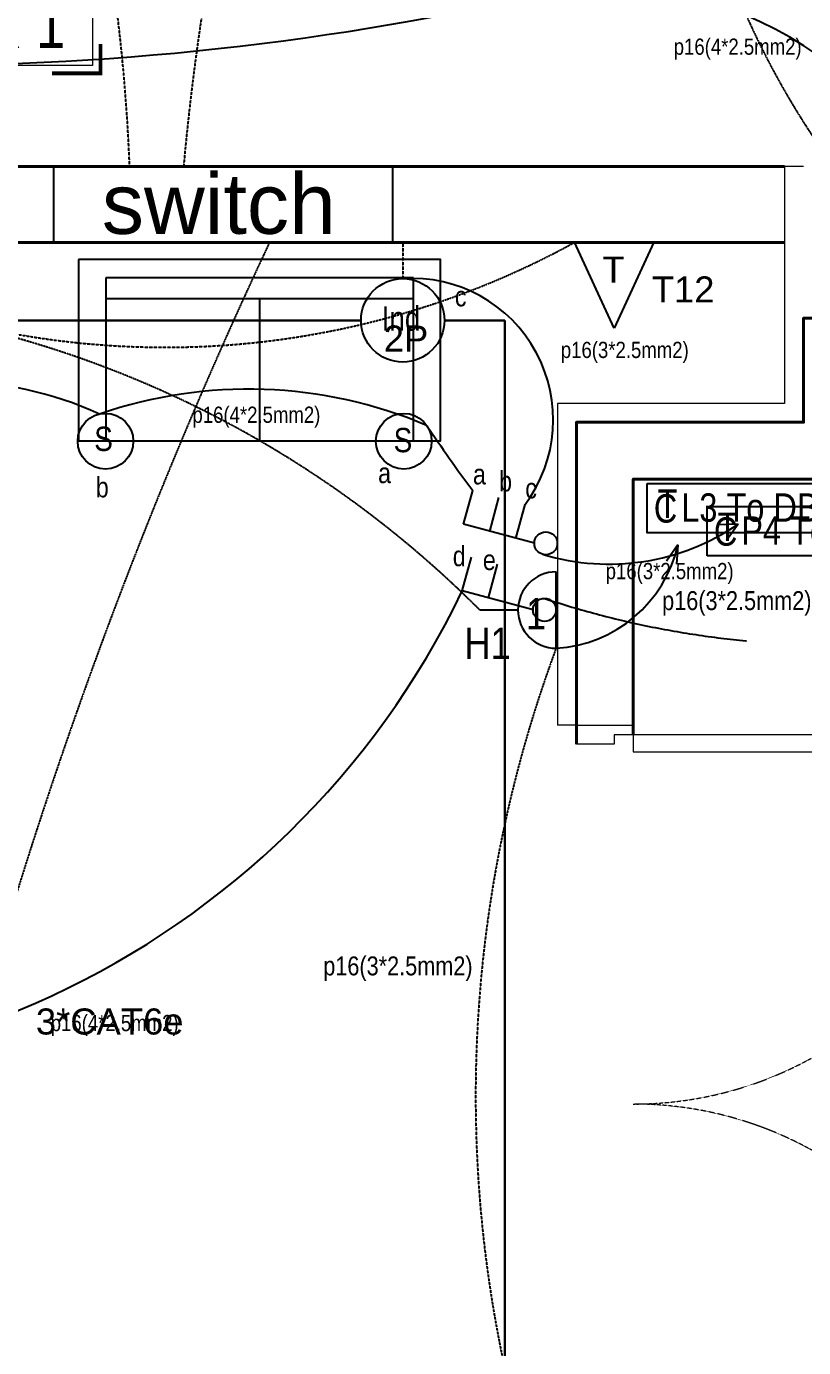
# Model space of a CAD drawing. Header units: inches. Extents: x 23642 to 146359, y -5490 to 33031.
# Drawn here: x 61833 to 64179, y 16774 to 20761 of the extents above; entities that cross this region are included whole.
import ezdxf
from ezdxf.enums import TextEntityAlignment as Align

# ---------------------------------------------------------------- set-up
doc = ezdxf.new("R2010")
doc.units = ezdxf.units.IN
doc.header["$LTSCALE"] = 5
doc.header["$MEASUREMENT"] = 0
doc.linetypes.add('Hidden (½x)', pattern=[0.1875, 0.125, -0.0625])
for name, color, linetype, lineweight in [('00-marble', 105, 'Continuous', 20), ('00-wall15-20', 30, 'Continuous', 40), ('00-wood', 35, 'Continuous', 18), ('00_Annotation', 231, 'Continuous', 15), ('_att-Text', 241, 'Continuous', 20), ('_hidden', 253, 'Hidden (½x)', 9)]:
    doc.layers.add(name, color=color, linetype=linetype, lineweight=lineweight)
for name, color, linetype in [('Lighting', 3, 'Continuous'), ('LowPower', 4, 'Continuous'), ('Power', 2, 'Continuous')]:
    doc.layers.add(name, color=color, linetype=linetype)
doc.styles.add('ROMANS', font='')
doc.styles.get("Standard").update_dxf_attribs({"font": 'arial.ttf'})
doc.styles.add('STYLE5', font='', dxfattribs={"height": 20})
doc.styles.get('ROMANS').set_extended_font_data('Arial Narrow')
doc.styles.get('STYLE5').set_extended_font_data('Arial Narrow')

# ---------------------------------------------------------------- blocks, each defined once
blk = doc.blocks.new('ROOM TAG')
at = {"layer": '00_Annotation', "lineweight": 25, "const_width": 10}
for points in [[(-332.6, 312.4), (-461.2, 312.4), (-461.2, 235.1)], [(460.5, 312.4), (589.1, 312.4), (589.1, 235.1)], [(-332.6, -229.2), (-461.2, -229.2), (-461.2, -152)], [(460.5, -229.2), (589.1, -229.2), (589.1, -152)]]:
    blk.add_lwpolyline(points, dxfattribs=at)
at = {"layer": '00_Annotation'}
blk.add_lwpolyline([(-440.2, 291.4), (568.1, 291.4), (568.1, -208.2), (-440.2, -208.2)], close=True, dxfattribs=at)
blk.add_lwpolyline([(-440.2, 291.4), (-440.2, -208.2)], dxfattribs=at)
at = {"layer": '_att-Text', "transparency": 33554687}
for points in [[(-440.2, 291.4), (568.1, 291.4)], [(-440.2, 0), (568.1, 0)]]:
    blk.add_lwpolyline(points, dxfattribs=at)
blk.add_lwpolyline([(-440.2, 291.4), (0, 291.4), (0, 0), (-440.2, 0)], close=True, dxfattribs=at)
at = {"layer": '00_Annotation', "style": 'STYLE5'}
for tag, height, p in [('FL', 180, (-196.6, 150.8)), ('#', 180, (307.8, 150.8)), ('NAME', 120, (64, -102.2))]:
    blk.add_attdef(tag, text='', height=height, dxfattribs=at).set_placement(p, align=Align.MIDDLE_CENTER)
blk = doc.blocks.new('entrance door plan')
at = {"layer": '00-wood'}
for points in [[(-930, 300), (-930, 1275), (-975, 1275), (-975, 300)], [(930, 300), (930, 1275), (975, 1275), (975, 300)], [(-1000, 300), (-975, 300), (-975, 250), (-950, 250), (-950, 150), (-1000, 150)], [(1000, 300), (975, 300), (975, 250), (950, 250), (950, 150), (1000, 150)]]:
    blk.add_lwpolyline(points, close=True, dxfattribs=at)
at = {"layer": '_hidden'}
for centre, start, end in [((-976.9, 299.2), 0.0473, 87.2463), ((976.9, 299.2), 92.7537, 179.9527)]:
    blk.add_arc(centre, 976.9, start, end, dxfattribs=at)
blk = doc.blocks.new('LOVESET5')
at = {"linetype": 'Continuous'}
for p, q in [((35.75, 0), (35.75, -30.00001)), ((-19.75, -3), (31.25, -3)), ((-19.75, -30.00001), (-19.75, -3)), ((31.25, -3), (31.25, -30.00001)), ((-19.75, -6.5), (31.25, -6.5)), ((5.75, -6.5), (5.75, -30.00001))]:
    blk.add_line(p, q, dxfattribs=at)
for points in [[(35.75, -30.00001), (-24.25, -30.00001), (-24.25, 0), (24.25, 0)], [(24.25, 0), (35.75, 0)]]:
    blk.add_lwpolyline(points, dxfattribs=at)

msp = doc.modelspace()

# ---------------------------------------------------------------- linework, layer by layer
at = {"layer": '00-marble', "transparency": 33554687}
msp.add_line((63493.7157, 18652.08956), (63436.57285, 18652.08956), dxfattribs=at)
msp.add_lwpolyline([(64179.42999, 20337.80385), (64122.28713, 20337.80385), (64122.28713, 19623.51813), (63436.57285, 19623.51813), (63436.57285, 18652.08956)], dxfattribs=at)
at = {"layer": '00-wall15-20', "transparency": 33554687}
msp.add_line((64122.28713, 20109.23242), (58922.28713, 20109.23242), dxfattribs=at)
at = {"layer": '00-wall15-20'}
msp.add_lwpolyline([(58922.28713, 20337.80385), (64122.28713, 20337.80385)], dxfattribs=at)
at = {"layer": '00-wall15-20', "transparency": 33554687}
for points in [[(63493.7157, 18594.94671), (63493.7157, 19566.37528), (64179.42999, 19566.37528), (64179.42999, 19880.66099), (64350.85856, 19880.66099), (64350.85856, 19566.37528), (64408.00142, 19566.37528), (64408.00142, 19394.94671)], [(64408.00142, 19394.94671), (63665.14427, 19394.94671), (63665.14427, 18623.51813)]]:
    msp.add_lwpolyline(points, dxfattribs=at)
at = {"layer": 'Lighting'}
for p, q in [((62969.42354, 20109.12646), (62889.08516, 20109.12646)), ((62969.42354, 20109.12646), (63049.76192, 20109.12646)), ((63153.24306, 19258.53145), (63180.62706, 19360.72992)), ((63232.21717, 19237.3704), (63259.5693, 19339.44996)), ((63311.19128, 19216.20936), (63338.54341, 19318.28891)), ((63366.70138, 19201.33547), (63153.24306, 19258.53145)), ((63981.53542, 19258.50862), (63923.3536, 19257.46966)), ((63981.53542, 19258.50862), (63946.9469, 19209.3207)), ((63149.2946, 19057.57052), (63176.6786, 19159.76899)), ((63228.26871, 19036.40947), (63255.62084, 19138.48903)), ((63362.75292, 19000.37454), (63149.2946, 19057.57052))]:
    msp.add_line(p, q, dxfattribs=at)
at = {"layer": 'Lighting', "linetype": 'Hidden (½x)'}
msp.add_line((62969.42354, 20109.12646), (62969.42354, 19999.84277), dxfattribs=at)
at = {"layer": 'Lighting', "linetype": 'Continuous', "lineweight": 30}
for p, q in [((62843.49056, 19873.90979), (57173.75254, 19873.90979)), ((63095.35651, 19873.90979), (63277.64865, 19873.90979)), ((63277.64865, 15159.45092), (63277.64865, 19873.90979))]:
    msp.add_line(p, q, dxfattribs=at)
at = {"layer": 'Lighting'}
msp.add_lwpolyline([(63707.24964, 19382.04412), (64692.05788, 19382.04412), (64692.05788, 19233.22725), (63707.24964, 19233.22725)], close=True, dxfattribs=at)
for centre, radius in [((62969.42354, 19873.90979), 125.93297), ((62072.07068, 19509.23242), 83.95532), ((62972.50358, 19509.23242), 83.95532), ((63401.37486, 19201.33547), 34.67347), ((63397.4264, 19000.37454), 34.67347)]:
    msp.add_circle(centre, radius, dxfattribs=at)
for centre, radius, start, end in [((61483.14432, 29204.55137), 8561.22029, 254.599408655, 282.874003178), ((63588.55392, 19785.56771), 1091.07031, 13.83451619, 100.45039115), ((62997.21563, 19574.1626), 426.58645, 323.14322704, 93.73546361), ((61602.68434, 18602.51094), 1087.03507, 65.45135056, 114.75918883), ((62503.24942, 18287.52842), 1378.88888, 67.02186425, 109.00074502), ((66881.15919, 22130.43459), 4622.25075, 213.83116581, 216.8134288), ((63591.85796, 19831.39215), 692.85212, 253.32432233, 304.22368001), ((60819.4783, 20181.28348), 2586.65321, 255.6390398, 334.25113774)]:
    msp.add_arc(centre, radius, start, end, dxfattribs=at)
at = {"layer": 'Lighting', "linetype": 'Hidden (½x)', "ltscale": 1000}
msp.add_arc((64260.76581, 21632.60298), 2737.37205, 251.60860703, 302.64859519, dxfattribs=at)
at = {"layer": 'LowPower', "transparency": 33554687}
for p, q in [((61916.23336, 20109.23243), (61916.23336, 20337.29282)), ((61916.23336, 20337.29282), (62145.06809, 20337.29282)), ((62145.06809, 20337.29282), (62307.71945, 20337.29282)), ((62307.71945, 20337.29282), (62525.48307, 20337.29282)), ((62525.48307, 20337.29282), (62724.42778, 20337.29282)), ((62724.42778, 20337.29282), (62939.178, 20337.80385)), ((62939.178, 20109.23243), (62939.178, 20337.29282)), ((61916.23336, 20109.23243), (62276.77017, 20109.23243)), ((62567.24854, 20109.23243), (62276.77017, 20109.23243)), ((62939.178, 20109.23243), (62567.24854, 20109.23243))]:
    msp.add_line(p, q, dxfattribs=at)
at = {"layer": 'LowPower', "ltscale": 20, "transparency": 33554687}
for p, q in [((63607.6468, 19850.3019), (63487.76545, 20109.71727)), ((63487.76545, 20109.71727), (63727.52814, 20109.71727)), ((63727.52814, 20109.71727), (63607.6468, 19850.3019))]:
    msp.add_line(p, q, dxfattribs=at)
at = {"layer": 'LowPower', "linetype": 'Hidden (½x)', "transparency": 33554687}
for centre, radius, start, end in [((68220.4111, 19848.62802), 6562.03332, 110.633835286, 175.724841165), ((84321.47621, 13416.01483), 24502.26351, 149.351115386, 163.59077547), ((69945.12033, 19648.75535), 7668.37506, 125.303565428, 174.848518412), ((56682.90817, 20127.70331), 5466.17954, 2.19742847, 84.76442), ((62252.82414, 22360.89601), 2568.19439, 241.22903339, 298.74726999), ((76290.03358, 13644.19599), 15169.42733, 154.774081247, 174.232323787)]:
    msp.add_arc(centre, radius, start, end, dxfattribs=at)
at = {"layer": 'Power'}
for p, q in [((63888.55956, 19312.42354), (65000.15805, 19312.42354)), ((63888.55956, 19163.60667), (63888.55956, 19312.42354)), ((63800.07866, 19196.90192), (63765.49014, 19147.71399)), ((63800.07866, 19196.90192), (63795.45494, 19138.60696)), ((65000.15805, 19163.60667), (63888.55956, 19163.60667)), ((63432.38423, 18884.72965), (63432.38423, 19115.00494)), ((63317.24659, 18999.8673), (63202.10894, 18999.8673))]:
    msp.add_line(p, q, dxfattribs=at)
at = {"layer": 'Power', "linetype": 'Hidden (½x)'}
for centre, radius, start, end in [((66291.56968, 21812.60043), 2501.85915, 190.54468843, 255.09259976), ((60931.16919, 16732.28143), 3209.22312, 44.9576595, 101.25659023), ((67071.14809, 17532.9334), 3881.74646, 159.62003113, 200.66643976)]:
    msp.add_arc(centre, radius, start, end, dxfattribs=at)
at = {"layer": 'Power'}
for centre, radius, start, end in [((63409.33709, 19284.50784), 400.44197, 273.29945083, 347.36302015), ((63432.38423, 18999.8673), 115.13764, 90, 270)]:
    msp.add_arc(centre, radius, start, end, dxfattribs=at)

# ---------------------------------------------------------------- block references
at = {"extrusion": (0, 0, -1), "xscale": 18.21175328950809, "yscale": 18.21175328950809, "zscale": -18.21175328950779}
msp.add_blockref('LOVESET5', (-62641.99417, 20057.23531), dxfattribs=at)
at = {"layer": '00-wood', "transparency": 33554687, "xscale": 1.142857142857144, "yscale": 1.142857142857144, "zscale": 1.142857142857144, "rotation": 270}
msp.add_blockref('entrance door plan', (63322.28713, 17509.23242), dxfattribs=at)
at = {"layer": '_att-Text', "transparency": 33554687, "xscale": 1.142857142857144, "yscale": 1.142857142857144, "zscale": 1.142857142857144}
msp.add_blockref('ROOM TAG', (61383.96899, 20881.35568), dxfattribs=at).add_auto_attribs({'#': '306', 'FL': 'FF', 'NAME': 'CORRIDOR 1'})

# ---------------------------------------------------------------- texts
at = {"layer": 'Lighting', "style": 'ROMANS'}
for s, height, p in [('p16(4*2.5mm2)', 48.9220092, (63787.35541, 20675.36067)), ('c', 61.15251, (63126.77088, 19916.04061)), ('Ind', 73.383014, (62905.73367, 19842.66859)), ('p16(3*2.5mm2)', 48.9220092, (63446.57619, 19760.3823)), ('p16(4*2.5mm2)', 48.9220092, (62334.54156, 19564.7113)), ('S', 73.38301, (62038.27116, 19479.81732)), ('S', 73.38301, (62942.06268, 19476.07611)), ('a', 61.15251, (62895.09404, 19382.86047)), ('a', 61.15251, (63181.40637, 19379.01006)), ('b', 61.15251, (63260.34862, 19357.7301)), ('b', 61.15251, (62042.91544, 19339.83845)), ('c', 61.15251, (63339.24423, 19336.53868)), ('C', 85.66789, (63727.31153, 19263.69819)), ('T', 85.66789, (63738.27972, 19278.08772)), ('L3 To DB-2', 85.66789, (63810.11607, 19266.32639)), ('d', 61.15251, (63120.40395, 19132.16371)), ('e', 61.15251, (63211.26906, 19120.45285)), ('p16(3*2.5mm2)', 48.9220092, (63581.98739, 19093.023)), ('p16(4*2.5mm2)', 48.9220092, (61906.73023, 17729.15798))]:
    msp.add_text(s, height=height, dxfattribs=at).set_placement(p)
at = {"layer": 'LowPower', "transparency": 33554687}
msp.add_text('switch', height=182.003462, dxfattribs=at).set_placement((62414.29501, 20229.5994), align=Align.MIDDLE)
at = {"layer": 'LowPower', "ltscale": 20, "transparency": 33554687}
for s, height, p in [('T', 78.61072, (63605.68153, 20027.17601)), ('T12', 78.610717, (63815.79394, 19967.78511)), ('2P', 78.610717, (62979.34447, 19819.76984)), ('3*CAT6e', 78.610717, (62084.8306, 17758.37582))]:
    msp.add_text(s, height=height, dxfattribs=at).set_placement(p, align=Align.MIDDLE)
at = {"layer": 'Power', "style": 'ROMANS'}
for s, height, p in [('C', 85.66789, (63908.61964, 19194.07772)), ('T', 85.66789, (63919.58783, 19208.46725)), ('P4 To DB-2', 85.66789, (63991.42418, 19196.70592)), ('p16(3*2.5mm2)', 57.1119265, (63752.41478, 18999.73737)), ('1', 95.18654, (63341.57613, 18941.33622)), ('H1', 95.186544, (63155.76004, 18851.86262)), ('p16(3*2.5mm2)', 57.1119265, (62729.43717, 17897.49904))]:
    msp.add_text(s, height=height, dxfattribs=at).set_placement(p)

doc.saveas('drawing.dxf')
